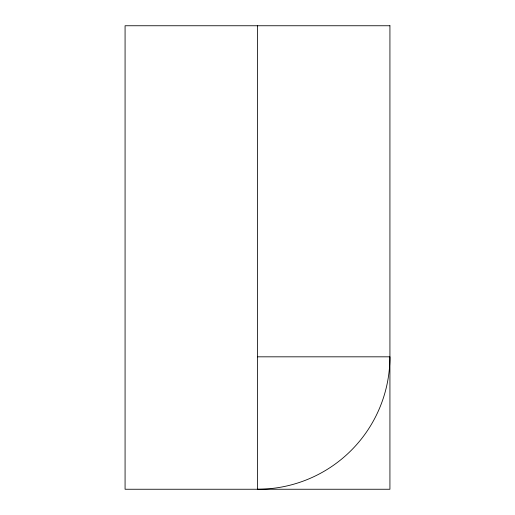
<?xml version="1.0" encoding="UTF-8"?>
<svg xmlns="http://www.w3.org/2000/svg" width="515" height="515" viewBox="0 0 515 515"><rect width="100%" height="100%" fill="white"/><g stroke="black" fill="none" stroke-linecap="round" stroke-linejoin="round"><path stroke-width="0.77" d="M257.5 356.824L389.926 356.824A132.426 132.426 0 0 1 257.5 489.25L257.5 25.75M389.926 25.75L125.074 25.75L125.074 489.25L389.926 489.25L389.926 25.75"/></g></svg>
